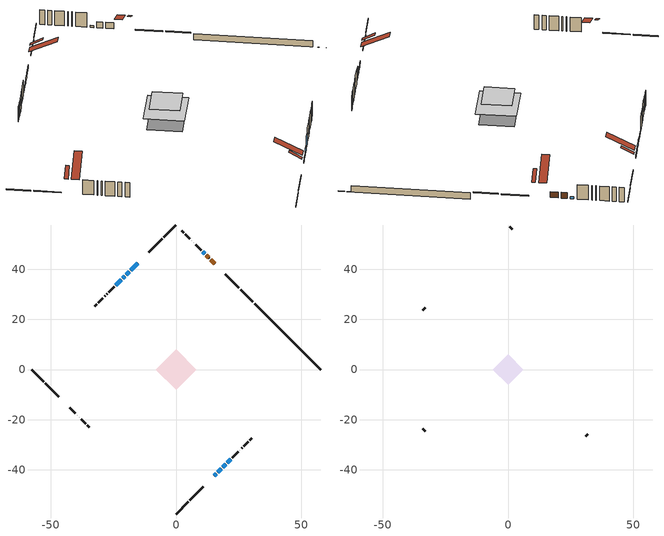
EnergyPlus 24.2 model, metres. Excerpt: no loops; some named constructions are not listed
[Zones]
conditioned space
 floor adiabatic (AdiabaticFloorConstruction): -8.18,0 0,8.18 8.18,0 0,-8.18 z2.83
 floor foundation (Slab1 construction): -6.58,0.48 -0.48,6.58 6.58,-0.48 0.48,-6.58 z-1.79
 wall outside (RimJoist1 construction): 0,-57.66 4.91,-52.75 / -57.66,0 -52.75,-4.91 / 0,57.66 -4.91,52.75 / 30.69,26.97 25.78,31.88 z0.39:0.69
 wall outside (RimJoist2 construction): 5.57,-52.09 10.96,-46.7 / -52.09,-5.57 -46.7,-10.96 / -5.57,52.09 -10.96,46.7 / 25.12,32.54 19.73,37.94 z0.39:0.69
 wall outside (AdiabaticWallConstruction 1): 15.42,42.24 13.82,43.84 / 13.17,44.49 12.05,45.61 z0.39:2.42
 wall outside (AdiabaticWallConstruction): -15.26,42.4 -18.07,39.59 z0.39:1.51; 15.26,-42.4 16.02,-41.64 / 16.68,-40.99 17.97,-39.69 z0.39:1.1; -18.72,38.94 -19.84,37.82 / -20.49,37.17 -21.25,36.41 z0.39:1.53; 18.63,-39.04 19.81,-37.85 z0.39:2.2; 20.47,-37.19 21.83,-35.83 z0.39:4.43; 11.39,46.27 10.71,46.95 / -21.91,35.76 -23.96,33.71 z0.39:1.08
 wall outside (Wall1 construction): 22.49,-35.17 24.75,-32.91 / -42.4,-15.26 -40.14,-17.52 / -24.61,33.05 -26.87,30.79 / 10.05,47.61 7.8,49.87 z0.39:5.27
 wall outside (Wall2 construction): 25.4,-32.26 25.53,-32.13 / -39.48,-18.18 -39.36,-18.3 / -27.53,30.13 -27.65,30.01 / 7.14,50.52 7.02,50.65 z0.39:5.27
 wall outside (Wall3 construction): 26.18,-31.48 26.35,-31.31 / -38.7,-18.96 -38.53,-19.13 / -28.31,29.35 -28.48,29.19 / 6.36,51.3 6.19,51.47 z0.39:5.27
 wall outside (Wall4 construction): 27.01,-30.65 28.86,-28.8 / -37.88,-19.78 -36.02,-21.64 / -29.13,28.53 -30.98,26.68 / 5.53,52.13 3.68,53.98 z0.39:5.27
 wall outside (Wall5 construction): 29.52,-28.14 30.28,-27.38 / -35.37,-22.29 -34.61,-23.05 / -31.64,26.02 -32.4,25.26 / 3.02,54.64 2.27,55.39 z0.39:5.27
 wall foundation (FoundationWall1 construction): 31.34,26.32,-1.79 31.34,26.32,0.39 55.03,2.63,0.39 55.03,2.63,-1.74 57.66,0,-1.74 57.66,0,-1.79
 window (WindowConstruction): -15.26,42.4 -18.07,39.59 z0.39:1.51
 window (WindowConstruction 7): 15.26,-42.4 16.02,-41.64 z0.39:1.1
 window (WindowConstruction 8): 16.68,-40.99 17.97,-39.69 z0.39:1.1
 window (WindowConstruction 1): -18.72,38.94 -19.84,37.82 z0.39:1.53
 window (WindowConstruction 2): -20.49,37.17 -21.25,36.41 z0.39:1.53
 window (WindowConstruction 3): 18.63,-39.03 19.81,-37.85 z0.39:2.19
 window (WindowConstruction 4): 20.47,-37.19 21.83,-35.83 z0.39:4.43
 window (WindowConstruction 5): 11.39,46.27 10.71,46.95 z0.39:1.08
 window (WindowConstruction 6): -21.91,35.76 -23.95,33.71 z0.39:1.08
 door (Door): 15.42,42.24 13.82,43.84 z0.39:2.42
 door (Door 1): 13.17,44.49 12.05,45.61 z0.39:2.42
 ceiling adiabatic (AdiabaticFloorConstruction): 0,-8.18 8.18,0 0,8.18 -8.18,0 z2.83
 roof outside (Roof1 construction): 12.35,-45.31,5.27 9.82,-42.78,7.36 9.09,-43.51,7.36 11.62,-46.04,5.27; -45.31,-12.35,5.27 -42.78,-9.82,7.36 -43.51,-9.09,7.36 -46.04,-11.62,5.27; -12.35,45.31,5.27 -9.82,42.78,7.36 -9.09,43.51,7.36 -11.62,46.04,5.27; 18.34,39.32,5.27 15.8,36.79,7.36 16.54,36.06,7.36 19.07,38.59,5.27
attic - vented
 floor to conditioned space (Floor1 construction Reversed): -6.05,0 0,6.05 6.05,0 0,-6.05 z5.27
 wall outside (Wall6 construction): 30.93,-26.73 31.89,-25.77 / -33.95,-23.71 -33,-24.66 / -33.06,24.6 -34.01,23.65 / 1.61,56.05 0.66,57 z0.39:5.27
 roof outside (Roof2 construction): 14.61,-43.05,5.27 8.89,-37.33,9.31 7.29,-38.93,9.31 13.01,-44.65,5.27; -43.05,-14.61,5.27 -37.33,-8.89,9.31 -38.93,-7.29,9.31 -44.65,-13.01,5.27; -14.61,43.05,5.27 -8.89,37.33,9.31 -7.29,38.93,9.31 -13.01,44.65,5.27; 16.08,41.58,5.27 10.36,35.86,9.31 11.96,34.26,9.31 17.68,39.98,5.27
[Material] Roughness=Rough; Thermal Absorptance=0.9
Name | Thickness {m} | Conductivity {W/m-K} | Density {kg/m3} | Specific Heat {J/kg-K} | Solar Absorptance | Visible Absorptance
ceiling loosefill ins | 0.254 | 0.0480833 | 16.02 | 1046.75 | 0.7 | 0.7
ceiling stud and cavity | 0.1397 | 0.511843 | 65.682 | 1177.47 | 0.7 | 0.7
gypsum board | 0.0127 | 0.160291 | 801 | 837.4 | 0.6 | 0.6
[Construction]
Floor1 construction: ceiling loosefill ins, ceiling stud and cavity, gypsum board
[EnergyManagementSystem:ProgramCallingManager]
fridge_schedule_program_calling_manager: BeginZoneTimestepAfterInitHeatBalance; fridge_schedule_program
infil_program_calling_manager: BeginZoneTimestepAfterInitHeatBalance; infil_program
natural_vent_program_calling_manager: BeginZoneTimestepAfterInitHeatBalance; natural_vent_program
total_airflows_program_calling_manager: EndOfZoneTimestepAfterZoneReporting; total_airflows_program
total_loads_program_calling_manager: EndOfZoneTimestepAfterZoneReporting; total_loads_program
unit_heater_supply_fan_1_disaggregate_program_calling_manager: EndOfSystemTimestepBeforeHVACReporting; unit_heater_supply_fan_1_disaggregate_program
unit_heater_supply_fan_disaggregate_program_calling_manager: EndOfSystemTimestepBeforeHVACReporting; unit_heater_supply_fan_disaggregate_program
unmet_hours_program_calling_manager: EndOfZoneTimestepBeforeZoneReporting; unmet_hours_program
water_heater_EC_adj_ProgramManager: EndOfSystemTimestepBeforeHVACReporting; water_heater_EC_adj
[EnergyManagementSystem:OutputVariable] Type of Data in Variable=Summed
Name | EMS Variable | Update Frequency | EMS Program or Subroutine | Units
unit heater supply fan 1 disaggregate htg primary | unit_heater_supply_fan_1_primary_htg | SystemTimestep | unit_heater_supply_fan_1_disaggregate_program | J
unit heater supply fan disaggregate htg primary | unit_heater_supply_fan_primary_htg | SystemTimestep | unit_heater_supply_fan_disaggregate_program | J
loads_htg_tot_peakload_outvar; loads_htg_tot_annual_outvar; Energy Management System Output Variable 1; Energy Management System Output Variable 45 | loads_htg_tot | ZoneTimestep | total_loads_program | J
loads_clg_tot_peakload_outvar; loads_clg_tot_annual_outvar; Energy Management System Output Variable 2; Energy Management System Output Variable 46 | loads_clg_tot | ZoneTimestep | total_loads_program | J
htg_unmet_hours_annual_outvar; Energy Management System Output Variable 3 | htg_unmet_hours | ZoneTimestep | unmet_hours_program | hr
clg_unmet_hours_annual_outvar; Energy Management System Output Variable 4 | clg_unmet_hours | ZoneTimestep | unmet_hours_program | hr
loads_htg_roofs_annual_outvar; Energy Management System Output Variable 5 | loads_htg_roofs | ZoneTimestep | component_loads_program | J
loads_htg_ceilings_annual_outvar; Energy Management System Output Variable 6 | loads_htg_ceilings | ZoneTimestep | component_loads_program | J
loads_htg_walls_annual_outvar; Energy Management System Output Variable 7 | loads_htg_walls | ZoneTimestep | component_loads_program | J
loads_htg_rim_joists_annual_outvar; Energy Management System Output Variable 8 | loads_htg_rim_joists | ZoneTimestep | component_loads_program | J
loads_htg_foundation_walls_annual_outvar; Energy Management System Output Variable 9 | loads_htg_foundation_walls | ZoneTimestep | component_loads_program | J
loads_htg_doors_annual_outvar; Energy Management System Output Variable 10 | loads_htg_doors | ZoneTimestep | component_loads_program | J
loads_htg_windows_conduction_annual_outvar; Energy Management System Output Variable 11 | loads_htg_windows_conduction | ZoneTimestep | component_loads_program | J
loads_htg_windows_solar_annual_outvar; Energy Management System Output Variable 12 | loads_htg_windows_solar | ZoneTimestep | component_loads_program | J
loads_htg_skylights_conduction_annual_outvar; Energy Management System Output Variable 13 | loads_htg_skylights_conduction | ZoneTimestep | component_loads_program | J
loads_htg_skylights_solar_annual_outvar; Energy Management System Output Variable 14 | loads_htg_skylights_solar | ZoneTimestep | component_loads_program | J
loads_htg_floors_annual_outvar; Energy Management System Output Variable 15 | loads_htg_floors | ZoneTimestep | component_loads_program | J
loads_htg_slabs_annual_outvar; Energy Management System Output Variable 16 | loads_htg_slabs | ZoneTimestep | component_loads_program | J
loads_htg_internal_mass_annual_outvar; Energy Management System Output Variable 17 | loads_htg_internal_mass | ZoneTimestep | component_loads_program | J
loads_htg_infil_annual_outvar; Energy Management System Output Variable 18 | loads_htg_infil | ZoneTimestep | component_loads_program | J
loads_htg_natvent_annual_outvar; Energy Management System Output Variable 19 | loads_htg_natvent | ZoneTimestep | component_loads_program | J
loads_htg_mechvent_annual_outvar; Energy Management System Output Variable 20 | loads_htg_mechvent | ZoneTimestep | component_loads_program | J
loads_htg_whf_annual_outvar; Energy Management System Output Variable 21 | loads_htg_whf | ZoneTimestep | component_loads_program | J
loads_htg_ducts_annual_outvar; Energy Management System Output Variable 22 | loads_htg_ducts | ZoneTimestep | component_loads_program | J
loads_htg_intgains_annual_outvar; Energy Management System Output Variable 23 | loads_htg_intgains | ZoneTimestep | component_loads_program | J
loads_htg_lighting_annual_outvar; Energy Management System Output Variable 24 | loads_htg_lighting | ZoneTimestep | component_loads_program | J
loads_clg_roofs_annual_outvar; Energy Management System Output Variable 25 | loads_clg_roofs | ZoneTimestep | component_loads_program | J
loads_clg_ceilings_annual_outvar; Energy Management System Output Variable 26 | loads_clg_ceilings | ZoneTimestep | component_loads_program | J
loads_clg_walls_annual_outvar; Energy Management System Output Variable 27 | loads_clg_walls | ZoneTimestep | component_loads_program | J
loads_clg_rim_joists_annual_outvar; Energy Management System Output Variable 28 | loads_clg_rim_joists | ZoneTimestep | component_loads_program | J
loads_clg_foundation_walls_annual_outvar; Energy Management System Output Variable 29 | loads_clg_foundation_walls | ZoneTimestep | component_loads_program | J
loads_clg_doors_annual_outvar; Energy Management System Output Variable 30 | loads_clg_doors | ZoneTimestep | component_loads_program | J
loads_clg_windows_conduction_annual_outvar; Energy Management System Output Variable 31 | loads_clg_windows_conduction | ZoneTimestep | component_loads_program | J
loads_clg_windows_solar_annual_outvar; Energy Management System Output Variable 32 | loads_clg_windows_solar | ZoneTimestep | component_loads_program | J
loads_clg_skylights_conduction_annual_outvar; Energy Management System Output Variable 33 | loads_clg_skylights_conduction | ZoneTimestep | component_loads_program | J
loads_clg_skylights_solar_annual_outvar; Energy Management System Output Variable 34 | loads_clg_skylights_solar | ZoneTimestep | component_loads_program | J
loads_clg_floors_annual_outvar; Energy Management System Output Variable 35 | loads_clg_floors | ZoneTimestep | component_loads_program | J
loads_clg_slabs_annual_outvar; Energy Management System Output Variable 36 | loads_clg_slabs | ZoneTimestep | component_loads_program | J
loads_clg_internal_mass_annual_outvar; Energy Management System Output Variable 37 | loads_clg_internal_mass | ZoneTimestep | component_loads_program | J
loads_clg_infil_annual_outvar; Energy Management System Output Variable 38 | loads_clg_infil | ZoneTimestep | component_loads_program | J
loads_clg_natvent_annual_outvar; Energy Management System Output Variable 39 | loads_clg_natvent | ZoneTimestep | component_loads_program | J
loads_clg_mechvent_annual_outvar; Energy Management System Output Variable 40 | loads_clg_mechvent | ZoneTimestep | component_loads_program | J
loads_clg_whf_annual_outvar; Energy Management System Output Variable 41 | loads_clg_whf | ZoneTimestep | component_loads_program | J
loads_clg_ducts_annual_outvar; Energy Management System Output Variable 42 | loads_clg_ducts | ZoneTimestep | component_loads_program | J
loads_clg_intgains_annual_outvar; Energy Management System Output Variable 43 | loads_clg_intgains | ZoneTimestep | component_loads_program | J
loads_clg_lighting_annual_outvar; Energy Management System Output Variable 44 | loads_clg_lighting | ZoneTimestep | component_loads_program | J
[Schedule:Day:Interval]
interior lighting schedule day: No, 01:00, 0.108182, 04:00, 0.0901515, 05:00, 0.0991667, 06:00, 0.162273, 07:00, 0.270455, 08:00, 0.342576, 10:00, 0.369621, 11:00, 0.351591, 12:00, 0.333561, 13:00, 0.324545, 14:00, 0.31553, 15:00, 0.333561, 16:00, 0.369621, 17:00, 0.450758, 18:00, 0.585985, 19:00, 0.775303, 20:00, 0.955606, 21:00, 0.991667, 22:00, 0.712197, 23:00, 0.360606, 24:00, 0.162273
interior lighting schedule day 1: No, 01:00, 0.100909, 04:00, 0.0840909, 05:00, 0.0925, 06:00, 0.151364, 07:00, 0.252273, 08:00, 0.319545, 10:00, 0.344773, 11:00, 0.327955, 12:00, 0.311136, 13:00, 0.302727, 14:00, 0.294318, 15:00, 0.311136, 16:00, 0.344773, 17:00, 0.420455, 18:00, 0.546591, 19:00, 0.723182, 20:00, 0.891364, 21:00, 0.925, 22:00, 0.664318, 23:00, 0.336364, 24:00, 0.151364
interior lighting schedule day 2: No, 01:00, 0.0927273, 04:00, 0.0772727, 05:00, 0.085, 06:00, 0.139091, 07:00, 0.231818, 08:00, 0.293636, 10:00, 0.316818, 11:00, 0.301364, 12:00, 0.285909, 13:00, 0.278182, 14:00, 0.270455, 15:00, 0.285909, 16:00, 0.316818, 17:00, 0.386364, 18:00, 0.502273, 19:00, 0.664545, 20:00, 0.819091, 21:00, 0.85, 22:00, 0.610455, 23:00, 0.309091, 24:00, 0.139091
interior lighting schedule day 3: No, 01:00, 0.0845455, 04:00, 0.0704545, 05:00, 0.0775, 06:00, 0.126818, 07:00, 0.211364, 08:00, 0.267727, 10:00, 0.288864, 11:00, 0.274773, 12:00, 0.260682, 13:00, 0.253636, 14:00, 0.246591, 15:00, 0.260682, 16:00, 0.288864, 17:00, 0.352273, 18:00, 0.457955, 19:00, 0.605909, 20:00, 0.746818, 21:00, 0.775, 22:00, 0.556591, 23:00, 0.281818, 24:00, 0.126818
interior lighting schedule day 4: No, 01:00, 0.0763636, 04:00, 0.0636364, 05:00, 0.07, 06:00, 0.114545, 07:00, 0.190909, 08:00, 0.241818, 10:00, 0.260909, 11:00, 0.248182, 12:00, 0.235455, 13:00, 0.229091, 14:00, 0.222727, 15:00, 0.235455, 16:00, 0.260909, 17:00, 0.318182, 18:00, 0.413636, 19:00, 0.547273, 20:00, 0.674545, 21:00, 0.7, 22:00, 0.502727, 23:00, 0.254545, 24:00, 0.114545
interior lighting schedule day 5: No, 01:00, 0.0727273, 04:00, 0.0606061, 05:00, 0.0666667, 06:00, 0.109091, 07:00, 0.181818, 08:00, 0.230303, 10:00, 0.248485, 11:00, 0.236364, 12:00, 0.224242, 13:00, 0.218182, 14:00, 0.212121, 15:00, 0.224242, 16:00, 0.248485, 17:00, 0.30303, 18:00, 0.393939, 19:00, 0.521212, 20:00, 0.642424, 21:00, 0.666667, 22:00, 0.478788, 23:00, 0.242424, 24:00, 0.109091
interior lighting schedule day 6: No, 01:00, 0.0745455, 04:00, 0.0621212, 05:00, 0.0683333, 06:00, 0.111818, 07:00, 0.186364, 08:00, 0.236061, 10:00, 0.254697, 11:00, 0.242273, 12:00, 0.229848, 13:00, 0.223636, 14:00, 0.217424, 15:00, 0.229848, 16:00, 0.254697, 17:00, 0.310606, 18:00, 0.403788, 19:00, 0.534242, 20:00, 0.658485, 21:00, 0.683333, 22:00, 0.490758, 23:00, 0.248485, 24:00, 0.111818
interior lighting schedule day 7: No, 01:00, 0.08, 04:00, 0.0666667, 05:00, 0.0733333, 06:00, 0.12, 07:00, 0.2, 08:00, 0.253333, 10:00, 0.273333, 11:00, 0.26, 12:00, 0.246667, 13:00, 0.24, 14:00, 0.233333, 15:00, 0.246667, 16:00, 0.273333, 17:00, 0.333333, 18:00, 0.433333, 19:00, 0.573333, 20:00, 0.706667, 21:00, 0.733333, 22:00, 0.526667, 23:00, 0.266667, 24:00, 0.12
interior lighting schedule day 8: No, 01:00, 0.0890909, 04:00, 0.0742424, 05:00, 0.0816667, 06:00, 0.133636, 07:00, 0.222727, 08:00, 0.282121, 10:00, 0.304394, 11:00, 0.289545, 12:00, 0.274697, 13:00, 0.267273, 14:00, 0.259848, 15:00, 0.274697, 16:00, 0.304394, 17:00, 0.371212, 18:00, 0.482576, 19:00, 0.638485, 20:00, 0.78697, 21:00, 0.816667, 22:00, 0.586515, 23:00, 0.29697, 24:00, 0.133636
interior lighting schedule day 9: No, 01:00, 0.0972727, 04:00, 0.0810606, 05:00, 0.0891667, 06:00, 0.145909, 07:00, 0.243182, 08:00, 0.30803, 10:00, 0.332348, 11:00, 0.316136, 12:00, 0.299924, 13:00, 0.291818, 14:00, 0.283712, 15:00, 0.299924, 16:00, 0.332348, 17:00, 0.405303, 18:00, 0.526894, 19:00, 0.697121, 20:00, 0.859242, 21:00, 0.891667, 22:00, 0.640379, 23:00, 0.324242, 24:00, 0.145909
interior lighting schedule day 10: No, 01:00, 0.105455, 04:00, 0.0878788, 05:00, 0.0966667, 06:00, 0.158182, 07:00, 0.263636, 08:00, 0.333939, 10:00, 0.360303, 11:00, 0.342727, 12:00, 0.325152, 13:00, 0.316364, 14:00, 0.307576, 15:00, 0.325152, 16:00, 0.360303, 17:00, 0.439394, 18:00, 0.571212, 19:00, 0.755758, 20:00, 0.931515, 21:00, 0.966667, 22:00, 0.694242, 23:00, 0.351515, 24:00, 0.158182
interior lighting schedule day 11: No, 01:00, 0.109091, 04:00, 0.0909091, 05:00, 0.1, 06:00, 0.163636, 07:00, 0.272727, 08:00, 0.345455, 10:00, 0.372727, 11:00, 0.354545, 12:00, 0.336364, 13:00, 0.327273, 14:00, 0.318182, 15:00, 0.336364, 16:00, 0.372727, 17:00, 0.454545, 18:00, 0.590909, 19:00, 0.781818, 20:00, 0.963636, 21:00, 1, 22:00, 0.718182, 23:00, 0.363636, 24:00, 0.163636
interior lighting schedule default day; occupants schedule default day; clothes dryer schedule default day; cooking range schedule default day; mech vent bath fan 0 schedule default day; mech vent range fan 0 schedule default day; misc plug loads schedule default day; general water use schedule default day; heating setpoint default day; cooling setpoint default day; clothes dryer exhaust 0 schedule default day; cooling season schedule day; cooling season schedule day 2; cooling season schedule default day; exterior lighting schedule default day; natural vent schedule default day: No, 24:00, 0
occupants schedule day: No, 05:00, 0.426829, 06:00, 0.719512, 07:00, 1, 08:00, 0.670732, 09:00, 0.329268, 14:00, 0.170732, 15:00, 0.231707, 16:00, 0.329268, 17:00, 0.5, 18:00, 0.670732, 19:00, 0.829268, 21:00, 1, 22:00, 0.853659, 23:00, 0.646341, 24:00, 0.426829
clothes dryer schedule day; clothes dryer exhaust 0 schedule day: No, 01:00, 0.123457, 02:00, 0.0740741, 03:00, 0.0493827, 04:00, 0.0246914, 05:00, 0.0493827, 06:00, 0.0740741, 07:00, 0.197531, 08:00, 0.395062, 09:00, 0.592593, 10:00, 0.839506, 11:00, 0.962963, 12:00, 1, 13:00, 0.91358, 14:00, 0.82716, 15:00, 0.716049, 16:00, 0.753086, 17:00, 0.679012, 18:00, 0.666667, 20:00, 0.62963, 21:00, 0.641975, 22:00, 0.666667, 23:00, 0.54321, 24:00, 0.296296
cooking range schedule day: No, 05:00, 0.0597015, 06:00, 0.11194, 07:00, 0.171642, 08:00, 0.291045, 11:00, 0.343284, 12:00, 0.402985, 13:00, 0.462687, 14:00, 0.343284, 15:00, 0.291045, 16:00, 0.402985, 17:00, 0.567164, 18:00, 1, 19:00, 0.850746, 20:00, 0.432836, 21:00, 0.291045, 22:00, 0.231343, 23:00, 0.171642, 24:00, 0.11194
mech vent bath fan 0 schedule day: No, 07:00, 0, 08:00, 1, 09:00, 0.2, 24:00, 0
mech vent range fan 0 schedule day: No, 18:00, 0, 19:00, 1, 20:00, 0.2, 24:00, 0
misc plug loads schedule day: No, 06:00, 0.705882, 07:00, 0.745098, 08:00, 0.803922, 15:00, 0.823529, 16:00, 0.862745, 17:00, 0.921569, 18:00, 0.980392, 19:00, 1, 20:00, 0.980392, 21:00, 0.941176, 22:00, 0.862745, 23:00, 0.784314, 24:00, 0.72549
general water use schedule day: No, 01:00, 0.315068, 03:00, 0.287671, 04:00, 0.342466, 05:00, 0.369863, 06:00, 0.520548, 07:00, 0.60274, 08:00, 0.534247, 10:00, 0.506849, 11:00, 0.465753, 14:00, 0.479452, 15:00, 0.534247, 16:00, 0.589041, 17:00, 0.69863, 18:00, 0.876712, 19:00, 0.890411, 20:00, 0.986301, 21:00, 1, 22:00, 0.863014, 23:00, 0.616438, 24:00, 0.465753
heating setpoint day: No, 07:00, 18, 23:00, 21, 24:00, 18
cooling setpoint day: No, 24:00, 25
cooling season schedule day 1: No, 24:00, 1
exterior lighting schedule day: No, 01:00, 0.566667, 03:00, 0.524167, 05:00, 0.495833, 06:00, 0.5525, 07:00, 0.623333, 08:00, 0.580833, 09:00, 0.439167, 10:00, 0.354167, 12:00, 0.34, 13:00, 0.354167, 14:00, 0.396667, 15:00, 0.425, 16:00, 0.495833, 17:00, 0.623333, 18:00, 0.793333, 19:00, 0.906667, 20:00, 0.963333, 21:00, 0.991667, 22:00, 0.920833, 23:00, 0.793333, 24:00, 0.665833
exterior lighting schedule day 1: No, 01:00, 0.528571, 03:00, 0.488929, 05:00, 0.4625, 06:00, 0.515357, 07:00, 0.581429, 08:00, 0.541786, 09:00, 0.409643, 10:00, 0.330357, 12:00, 0.317143, 13:00, 0.330357, 14:00, 0.37, 15:00, 0.396429, 16:00, 0.4625, 17:00, 0.581429, 18:00, 0.74, 19:00, 0.845714, 20:00, 0.898571, 21:00, 0.925, 22:00, 0.858929, 23:00, 0.74, 24:00, 0.621071
exterior lighting schedule day 10: No, 01:00, 0.552381, 03:00, 0.510952, 05:00, 0.483333, 06:00, 0.538571, 07:00, 0.607619, 08:00, 0.56619, 09:00, 0.428095, 10:00, 0.345238, 12:00, 0.331429, 13:00, 0.345238, 14:00, 0.386667, 15:00, 0.414286, 16:00, 0.483333, 17:00, 0.607619, 18:00, 0.773333, 19:00, 0.88381, 20:00, 0.939048, 21:00, 0.966667, 22:00, 0.897619, 23:00, 0.773333, 24:00, 0.649048
exterior lighting schedule day 11: No, 01:00, 0.571429, 03:00, 0.528571, 05:00, 0.5, 06:00, 0.557143, 07:00, 0.628571, 08:00, 0.585714, 09:00, 0.442857, 10:00, 0.357143, 12:00, 0.342857, 13:00, 0.357143, 14:00, 0.4, 15:00, 0.428571, 16:00, 0.5, 17:00, 0.628571, 18:00, 0.8, 19:00, 0.914286, 20:00, 0.971429, 21:00, 1, 22:00, 0.928571, 23:00, 0.8, 24:00, 0.671429
exterior lighting schedule day 2: No, 01:00, 0.485714, 03:00, 0.449286, 05:00, 0.425, 06:00, 0.473571, 07:00, 0.534286, 08:00, 0.497857, 09:00, 0.376429, 10:00, 0.303571, 12:00, 0.291429, 13:00, 0.303571, 14:00, 0.34, 15:00, 0.364286, 16:00, 0.425, 17:00, 0.534286, 18:00, 0.68, 19:00, 0.777143, 20:00, 0.825714, 21:00, 0.85, 22:00, 0.789286, 23:00, 0.68, 24:00, 0.570714
exterior lighting schedule day 3: No, 01:00, 0.442857, 03:00, 0.409643, 05:00, 0.3875, 06:00, 0.431786, 07:00, 0.487143, 08:00, 0.453929, 09:00, 0.343214, 10:00, 0.276786, 12:00, 0.265714, 13:00, 0.276786, 14:00, 0.31, 15:00, 0.332143, 16:00, 0.3875, 17:00, 0.487143, 18:00, 0.62, 19:00, 0.708571, 20:00, 0.752857, 21:00, 0.775, 22:00, 0.719643, 23:00, 0.62, 24:00, 0.520357
exterior lighting schedule day 4: No, 01:00, 0.4, 03:00, 0.37, 05:00, 0.35, 06:00, 0.39, 07:00, 0.44, 08:00, 0.41, 09:00, 0.31, 10:00, 0.25, 12:00, 0.24, 13:00, 0.25, 14:00, 0.28, 15:00, 0.3, 16:00, 0.35, 17:00, 0.44, 18:00, 0.56, 19:00, 0.64, 20:00, 0.68, 21:00, 0.7, 22:00, 0.65, 23:00, 0.56, 24:00, 0.47
exterior lighting schedule day 5: No, 01:00, 0.380952, 03:00, 0.352381, 05:00, 0.333333, 06:00, 0.371429, 07:00, 0.419048, 08:00, 0.390476, 09:00, 0.295238, 10:00, 0.238095, 12:00, 0.228571, 13:00, 0.238095, 14:00, 0.266667, 15:00, 0.285714, 16:00, 0.333333, 17:00, 0.419048, 18:00, 0.533333, 19:00, 0.609524, 20:00, 0.647619, 21:00, 0.666667, 22:00, 0.619048, 23:00, 0.533333, 24:00, 0.447619
exterior lighting schedule day 6: No, 01:00, 0.390476, 03:00, 0.36119, 05:00, 0.341667, 06:00, 0.380714, 07:00, 0.429524, 08:00, 0.400238, 09:00, 0.302619, 10:00, 0.244048, 12:00, 0.234286, 13:00, 0.244048, 14:00, 0.273333, 15:00, 0.292857, 16:00, 0.341667, 17:00, 0.429524, 18:00, 0.546667, 19:00, 0.624762, 20:00, 0.66381, 21:00, 0.683333, 22:00, 0.634524, 23:00, 0.546667, 24:00, 0.45881
exterior lighting schedule day 7: No, 01:00, 0.419048, 03:00, 0.387619, 05:00, 0.366667, 06:00, 0.408571, 07:00, 0.460952, 08:00, 0.429524, 09:00, 0.324762, 10:00, 0.261905, 12:00, 0.251429, 13:00, 0.261905, 14:00, 0.293333, 15:00, 0.314286, 16:00, 0.366667, 17:00, 0.460952, 18:00, 0.586667, 19:00, 0.670476, 20:00, 0.712381, 21:00, 0.733333, 22:00, 0.680952, 23:00, 0.586667, 24:00, 0.492381
exterior lighting schedule day 8: No, 01:00, 0.466667, 03:00, 0.431667, 05:00, 0.408333, 06:00, 0.455, 07:00, 0.513333, 08:00, 0.478333, 09:00, 0.361667, 10:00, 0.291667, 12:00, 0.28, 13:00, 0.291667, 14:00, 0.326667, 15:00, 0.35, 16:00, 0.408333, 17:00, 0.513333, 18:00, 0.653333, 19:00, 0.746667, 20:00, 0.793333, 21:00, 0.816667, 22:00, 0.758333, 23:00, 0.653333, 24:00, 0.548333
exterior lighting schedule day 9: No, 01:00, 0.509524, 03:00, 0.47131, 05:00, 0.445833, 06:00, 0.496786, 07:00, 0.560476, 08:00, 0.522262, 09:00, 0.394881, 10:00, 0.318452, 12:00, 0.305714, 13:00, 0.318452, 14:00, 0.356667, 15:00, 0.382143, 16:00, 0.445833, 17:00, 0.560476, 18:00, 0.713333, 19:00, 0.815238, 20:00, 0.86619, 21:00, 0.891667, 22:00, 0.827976, 23:00, 0.713333, 24:00, 0.59869
[Schedule:Week:Daily]
heating setpoint Week Rule - Jan1-Dec31: heating setpoint day, heating setpoint day, heating setpoint day, heating setpoint day, heating setpoint day, heating setpoint day, heating setpoint day, heating setpoint default day, heating setpoint default day, heating setpoint default day, heating setpoint default day, heating setpoint default day
cooling setpoint Week Rule - Jan1-Dec31: cooling setpoint day, cooling setpoint day, cooling setpoint day, cooling setpoint day, cooling setpoint day, cooling setpoint day, cooling setpoint day, cooling setpoint default day, cooling setpoint default day, cooling setpoint default day, cooling setpoint default day, cooling setpoint default day
clothes dryer exhaust 0 schedule Week Rule - Jan1-Dec31: clothes dryer exhaust 0 schedule day, clothes dryer exhaust 0 schedule day, clothes dryer exhaust 0 schedule day, clothes dryer exhaust 0 schedule day, clothes dryer exhaust 0 schedule day, clothes dryer exhaust 0 schedule day, clothes dryer exhaust 0 schedule day, clothes dryer exhaust 0 schedule default day, clothes dryer exhaust 0 schedule default day, clothes dryer exhaust 0 schedule default day, clothes dryer exhaust 0 schedule default day, clothes dryer exhaust 0 schedule default day
cooling season schedule Week Rule - Jan1-May26: cooling season schedule day, cooling season schedule day, cooling season schedule day, cooling season schedule day, cooling season schedule day, cooling season schedule day, cooling season schedule day, cooling season schedule default day, cooling season schedule default day, cooling season schedule default day, cooling season schedule default day, cooling season schedule default day
cooling season schedule Week Rule - May27-Jun2: cooling season schedule day, cooling season schedule day, cooling season schedule day, cooling season schedule day, cooling season schedule day, cooling season schedule day 1, cooling season schedule day 1, cooling season schedule default day, cooling season schedule default day, cooling season schedule default day, cooling season schedule default day, cooling season schedule default day
cooling season schedule Week Rule - Jun3-Aug25: cooling season schedule day 1, cooling season schedule day 1, cooling season schedule day 1, cooling season schedule day 1, cooling season schedule day 1, cooling season schedule day 1, cooling season schedule day 1, cooling season schedule default day, cooling season schedule default day, cooling season schedule default day, cooling season schedule default day, cooling season schedule default day
cooling season schedule Week Rule - Aug26-Sep1: cooling season schedule day 1, cooling season schedule day 1, cooling season schedule day 1, cooling season schedule day 1, cooling season schedule day 1, cooling season schedule day 1, cooling season schedule day 2, cooling season schedule default day, cooling season schedule default day, cooling season schedule default day, cooling season schedule default day, cooling season schedule default day
cooling season schedule Week Rule - Sep2-Dec31: cooling season schedule day 2, cooling season schedule day 2, cooling season schedule day 2, cooling season schedule day 2, cooling season schedule day 2, cooling season schedule day 2, cooling season schedule day 2, cooling season schedule default day, cooling season schedule default day, cooling season schedule default day, cooling season schedule default day, cooling season schedule default day
exterior lighting schedule Week Rule - Jun3-Jun30: exterior lighting schedule day 5, exterior lighting schedule day 5, exterior lighting schedule day 5, exterior lighting schedule day 5, exterior lighting schedule day 5, exterior lighting schedule day 5, exterior lighting schedule day 5, exterior lighting schedule default day, exterior lighting schedule default day, exterior lighting schedule default day, exterior lighting schedule default day, exterior lighting schedule default day
exterior lighting schedule Week Rule - Jul1-Jul28: exterior lighting schedule day 6, exterior lighting schedule day 6, exterior lighting schedule day 6, exterior lighting schedule day 6, exterior lighting schedule day 6, exterior lighting schedule day 6, exterior lighting schedule day 6, exterior lighting schedule default day, exterior lighting schedule default day, exterior lighting schedule default day, exterior lighting schedule default day, exterior lighting schedule default day
exterior lighting schedule Week Rule - Jul29-Aug4: exterior lighting schedule day 6, exterior lighting schedule day 6, exterior lighting schedule day 6, exterior lighting schedule day 7, exterior lighting schedule day 7, exterior lighting schedule day 7, exterior lighting schedule day 7, exterior lighting schedule default day, exterior lighting schedule default day, exterior lighting schedule default day, exterior lighting schedule default day, exterior lighting schedule default day
exterior lighting schedule Week Rule - Aug5-Aug25: exterior lighting schedule day 7, exterior lighting schedule day 7, exterior lighting schedule day 7, exterior lighting schedule day 7, exterior lighting schedule day 7, exterior lighting schedule day 7, exterior lighting schedule day 7, exterior lighting schedule default day, exterior lighting schedule default day, exterior lighting schedule default day, exterior lighting schedule default day, exterior lighting schedule default day
exterior lighting schedule Week Rule - Aug26-Sep1: exterior lighting schedule day 7, exterior lighting schedule day 7, exterior lighting schedule day 7, exterior lighting schedule day 7, exterior lighting schedule day 7, exterior lighting schedule day 7, exterior lighting schedule day 8, exterior lighting schedule default day, exterior lighting schedule default day, exterior lighting schedule default day, exterior lighting schedule default day, exterior lighting schedule default day
exterior lighting schedule Week Rule - Sep2-Sep29: exterior lighting schedule day 8, exterior lighting schedule day 8, exterior lighting schedule day 8, exterior lighting schedule day 8, exterior lighting schedule day 8, exterior lighting schedule day 8, exterior lighting schedule day 8, exterior lighting schedule default day, exterior lighting schedule default day, exterior lighting schedule default day, exterior lighting schedule default day, exterior lighting schedule default day
exterior lighting schedule Week Rule - Sep30-Oct6: exterior lighting schedule day 8, exterior lighting schedule day 9, exterior lighting schedule day 9, exterior lighting schedule day 9, exterior lighting schedule day 9, exterior lighting schedule day 9, exterior lighting schedule day 9, exterior lighting schedule default day, exterior lighting schedule default day, exterior lighting schedule default day, exterior lighting schedule default day, exterior lighting schedule default day
exterior lighting schedule Week Rule - Oct7-Oct27: exterior lighting schedule day 9, exterior lighting schedule day 9, exterior lighting schedule day 9, exterior lighting schedule day 9, exterior lighting schedule day 9, exterior lighting schedule day 9, exterior lighting schedule day 9, exterior lighting schedule default day, exterior lighting schedule default day, exterior lighting schedule default day, exterior lighting schedule default day, exterior lighting schedule default day
exterior lighting schedule Week Rule - Oct28-Nov3: exterior lighting schedule day 9, exterior lighting schedule day 9, exterior lighting schedule day 9, exterior lighting schedule day 9, exterior lighting schedule day 10, exterior lighting schedule day 10, exterior lighting schedule day 10, exterior lighting schedule default day, exterior lighting schedule default day, exterior lighting schedule default day, exterior lighting schedule default day, exterior lighting schedule default day
exterior lighting schedule Week Rule - Nov4-Nov24: exterior lighting schedule day 10, exterior lighting schedule day 10, exterior lighting schedule day 10, exterior lighting schedule day 10, exterior lighting schedule day 10, exterior lighting schedule day 10, exterior lighting schedule day 10, exterior lighting schedule default day, exterior lighting schedule default day, exterior lighting schedule default day, exterior lighting schedule default day, exterior lighting schedule default day
exterior lighting schedule Week Rule - Nov25-Dec1: exterior lighting schedule day 10, exterior lighting schedule day 10, exterior lighting schedule day 10, exterior lighting schedule day 10, exterior lighting schedule day 10, exterior lighting schedule day 10, exterior lighting schedule day 11, exterior lighting schedule default day, exterior lighting schedule default day, exterior lighting schedule default day, exterior lighting schedule default day, exterior lighting schedule default day
exterior lighting schedule Week Rule - Dec2-Dec31: exterior lighting schedule day 11, exterior lighting schedule day 11, exterior lighting schedule day 11, exterior lighting schedule day 11, exterior lighting schedule day 11, exterior lighting schedule day 11, exterior lighting schedule day 11, exterior lighting schedule default day, exterior lighting schedule default day, exterior lighting schedule default day, exterior lighting schedule default day, exterior lighting schedule default day
natural vent schedule Week Rule - Jan1-Dec31: natural vent schedule default day, natural vent schedule default day, natural vent schedule default day, natural vent schedule default day, natural vent schedule default day, natural vent schedule default day, natural vent schedule default day, natural vent schedule default day, natural vent schedule default day, natural vent schedule default day, natural vent schedule default day, natural vent schedule default day
[Schedule:Year]
heating setpoint: heating setpoint Week Rule - Jan1-Dec31, 1, 1, 12, 31
cooling setpoint: cooling setpoint Week Rule - Jan1-Dec31, 1, 1, 12, 31
clothes dryer exhaust 0 schedule: clothes dryer exhaust 0 schedule Week Rule - Jan1-Dec31, 1, 1, 12, 31
cooling season schedule: cooling season schedule Week Rule - Jan1-May26, 1, 1, 5, 26, cooling season schedule Week Rule - May27-Jun2, 5, 27, 6, 2, cooling season schedule Week Rule - Jun3-Aug25, 6, 3, 8, 25, cooling season schedule Week Rule - Aug26-Sep1, 8, 26, 9, 1, cooling season schedule Week Rule - Sep2-Dec31, 9, 2, 12, 31
natural vent schedule: natural vent schedule Week Rule - Jan1-Dec31, 1, 1, 12, 31
